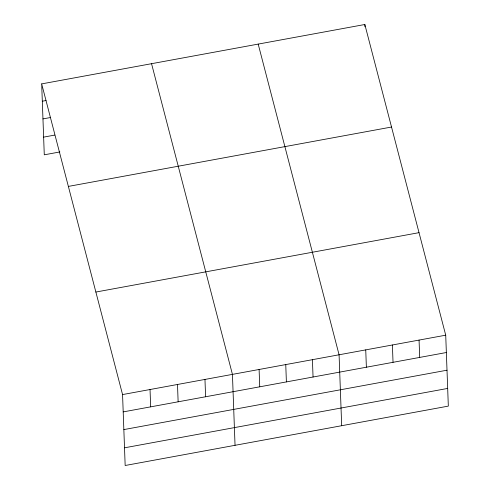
<?xml version="1.0" encoding="UTF-8"?>
<svg xmlns="http://www.w3.org/2000/svg" width="490" height="490" viewBox="0 0 490 490"><rect width="100%" height="100%" fill="white"/><g stroke="black" fill="none" stroke-linecap="round" stroke-linejoin="round"><path stroke-width="0.73" d="M41.675 83.888L364.836 24.5L445.722 335.185L448.326 406.112L125.164 465.5L122.561 394.573L41.675 83.888L44.278 154.816L59.866 151.949M42.312 101.216L46.023 100.536M42.961 118.905L50.384 117.539M43.628 137.126L54.764 135.081M68.367 186.414L391.528 127.026M95.869 292.046L419.03 232.658M122.561 394.573L445.722 335.185M123.198 411.9L446.359 352.518M123.847 429.589L447.009 370.201M124.515 447.811L447.676 388.429M258.193 44.1L339.08 354.785L341.683 425.712M151.551 63.694L232.438 374.378L235.041 445.306M419.06 340.085L419.697 357.418M392.398 344.985L393.035 362.318M364.836 24.5L364.921 26.76M365.742 349.885L366.373 367.212M312.418 359.685L313.055 377.012M285.756 364.578L286.393 381.912M259.1 369.478L259.731 386.812M204.967 379.425L205.604 396.759M177.503 384.479L178.133 401.806M150.032 389.526L150.669 406.853"/></g></svg>
